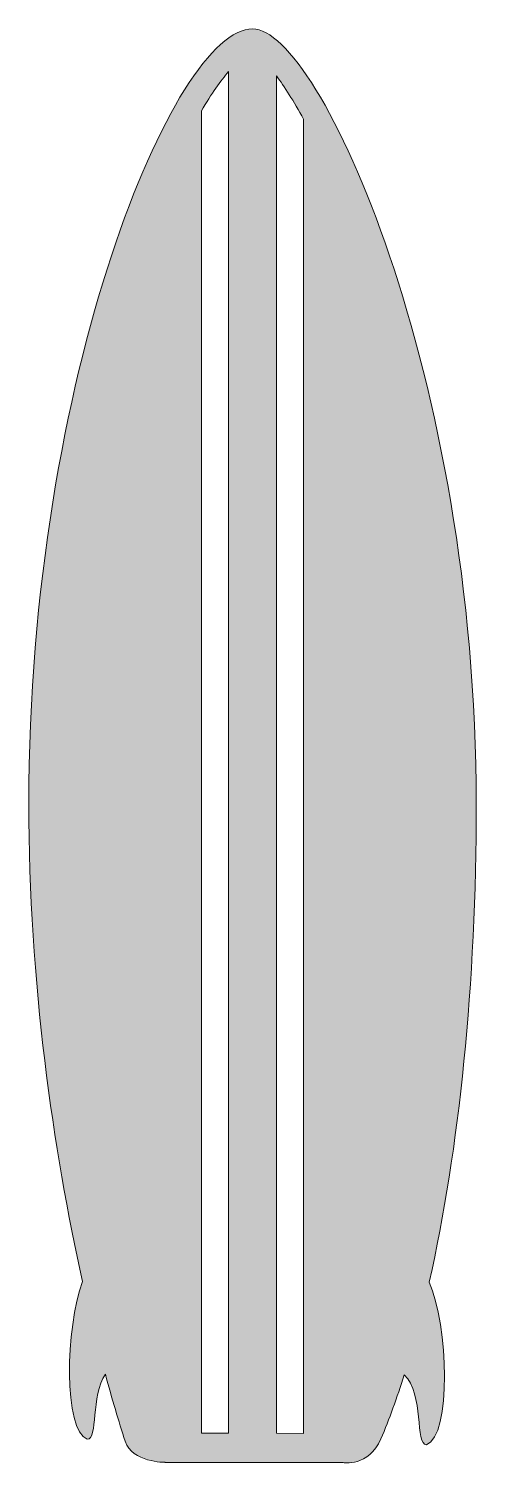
# Model space of a CAD drawing. Header units: inches. Extents: x 0 to 32, y 0 to 102.
import ezdxf

# ---------------------------------------------------------------- set-up
doc = ezdxf.new("R2010")
doc.units = ezdxf.units.IN
doc.header["$MEASUREMENT"] = 0
doc.layers.add('Layer 1', color=7, linetype='Continuous')

msp = doc.modelspace()

# ---------------------------------------------------------------- hatches: boundary and pattern name
at = {"layer": 'Layer 1', "true_color": 0x73479b}
h = msp.add_hatch(color=195, dxfattribs=at)
h.dxf.hatch_style = 2
edge = h.paths.add_edge_path()
edge.add_spline(control_points=[(31.7, 46.68), (31.7, 77.01), (20.62, 101.6), (15.85, 101.6), (10.32, 101.6), (0, 77.01), (0, 46.68), (0, 34.04), (1.75, 22.12), (3.81, 12.85), (2.6, 9.58), (2.45, 2.31), (4.14, 1.67), (4.92, 1.67), (4.39, 4.74), (5.43, 6.28), (5.9, 4.53), (6.37, 2.94), (6.83, 1.53), (7.3, 0.04), (9.66, 0.04), (9.66, 0.04), (9.66, 0.04), (22.25, 0.02), (22.25, 0.02), (22.25, 0.02), (24.1, -0.31), (24.95, 1.71), (25.53, 3.09), (26.08, 4.61), (26.6, 6.24), (28.03, 4.89), (27.34, 1.28), (28.18, 1.28), (29.95, 1.94), (29.72, 9.76), (28.37, 12.81), (30.48, 22.14), (31.7, 33.91), (31.7, 46.68)], knot_values=[0, 0, 0, 0, 1, 1, 1, 2, 2, 2, 3, 3, 3, 4, 4, 4, 5, 5, 5, 6, 6, 6, 7, 7, 7, 8, 8, 8, 9, 9, 9, 10, 10, 10, 11, 11, 11, 12, 12, 12, 13, 13, 13, 13], degree=3, periodic=1)
edge = h.paths.add_edge_path()
edge.add_spline(control_points=[(12.23, 95.78), (12.95, 97.01), (13.6, 97.92), (14.16, 98.57), (14.16, 98.57), (14.16, 2.1), (14.16, 2.1), (14.16, 2.1), (12.23, 2.11), (12.23, 2.11), (12.23, 2.11), (12.23, 95.78), (12.23, 95.78)], knot_values=[0, 0, 0, 0, 1, 1, 1, 2, 2, 2, 3, 3, 3, 4, 4, 4, 4], degree=3, periodic=1)
edge = h.paths.add_edge_path()
edge.add_spline(control_points=[(19.47, 2.09), (19.47, 2.09), (17.54, 2.1), (17.54, 2.1), (17.54, 2.1), (17.54, 98.26), (17.54, 98.26), (18.11, 97.51), (18.76, 96.49), (19.47, 95.19), (19.47, 95.19), (19.47, 2.09), (19.47, 2.09)], knot_values=[0, 0, 0, 0, 1, 1, 1, 2, 2, 2, 3, 3, 3, 4, 4, 4, 4], degree=3, periodic=1)

# ---------------------------------------------------------------- linework, layer by layer
at = {"layer": 'Layer 1', "lineweight": 0}
for points, knots in [([(31.7, 46.68), (31.7, 77.01), (20.62, 101.6), (15.85, 101.6), (10.32, 101.6), (0, 77.01), (0, 46.68), (0, 34.04), (1.75, 22.12), (3.81, 12.85), (2.6, 9.58), (2.45, 2.31), (4.14, 1.67), (4.92, 1.67), (4.39, 4.74), (5.43, 6.28), (5.9, 4.53), (6.37, 2.94), (6.83, 1.53), (7.3, 0.04), (9.66, 0.04), (9.66, 0.04), (9.66, 0.04), (22.25, 0.02), (22.25, 0.02), (22.25, 0.02), (24.1, -0.31), (24.95, 1.71), (25.53, 3.09), (26.08, 4.61), (26.6, 6.24), (28.03, 4.89), (27.34, 1.28), (28.18, 1.28), (29.95, 1.94), (29.72, 9.76), (28.37, 12.81), (30.48, 22.14), (31.7, 33.91), (31.7, 46.68)], [0, 0, 0, 0, 1, 1, 1, 2, 2, 2, 3, 3, 3, 4, 4, 4, 5, 5, 5, 6, 6, 6, 7, 7, 7, 8, 8, 8, 9, 9, 9, 10, 10, 10, 11, 11, 11, 12, 12, 12, 13, 13, 13, 13]), ([(12.23, 95.78), (12.95, 97.01), (13.6, 97.92), (14.16, 98.57), (14.16, 98.57), (14.16, 2.1), (14.16, 2.1), (14.16, 2.1), (12.23, 2.11), (12.23, 2.11), (12.23, 2.11), (12.23, 95.78), (12.23, 95.78)], [0, 0, 0, 0, 1, 1, 1, 2, 2, 2, 3, 3, 3, 4, 4, 4, 4]), ([(19.47, 2.09), (19.47, 2.09), (17.54, 2.1), (17.54, 2.1), (17.54, 2.1), (17.54, 98.26), (17.54, 98.26), (18.11, 97.51), (18.76, 96.49), (19.47, 95.19), (19.47, 95.19), (19.47, 2.09), (19.47, 2.09)], [0, 0, 0, 0, 1, 1, 1, 2, 2, 2, 3, 3, 3, 4, 4, 4, 4])]:
    msp.add_open_spline(points, degree=3, knots=knots, dxfattribs=at)

doc.saveas('drawing.dxf')
